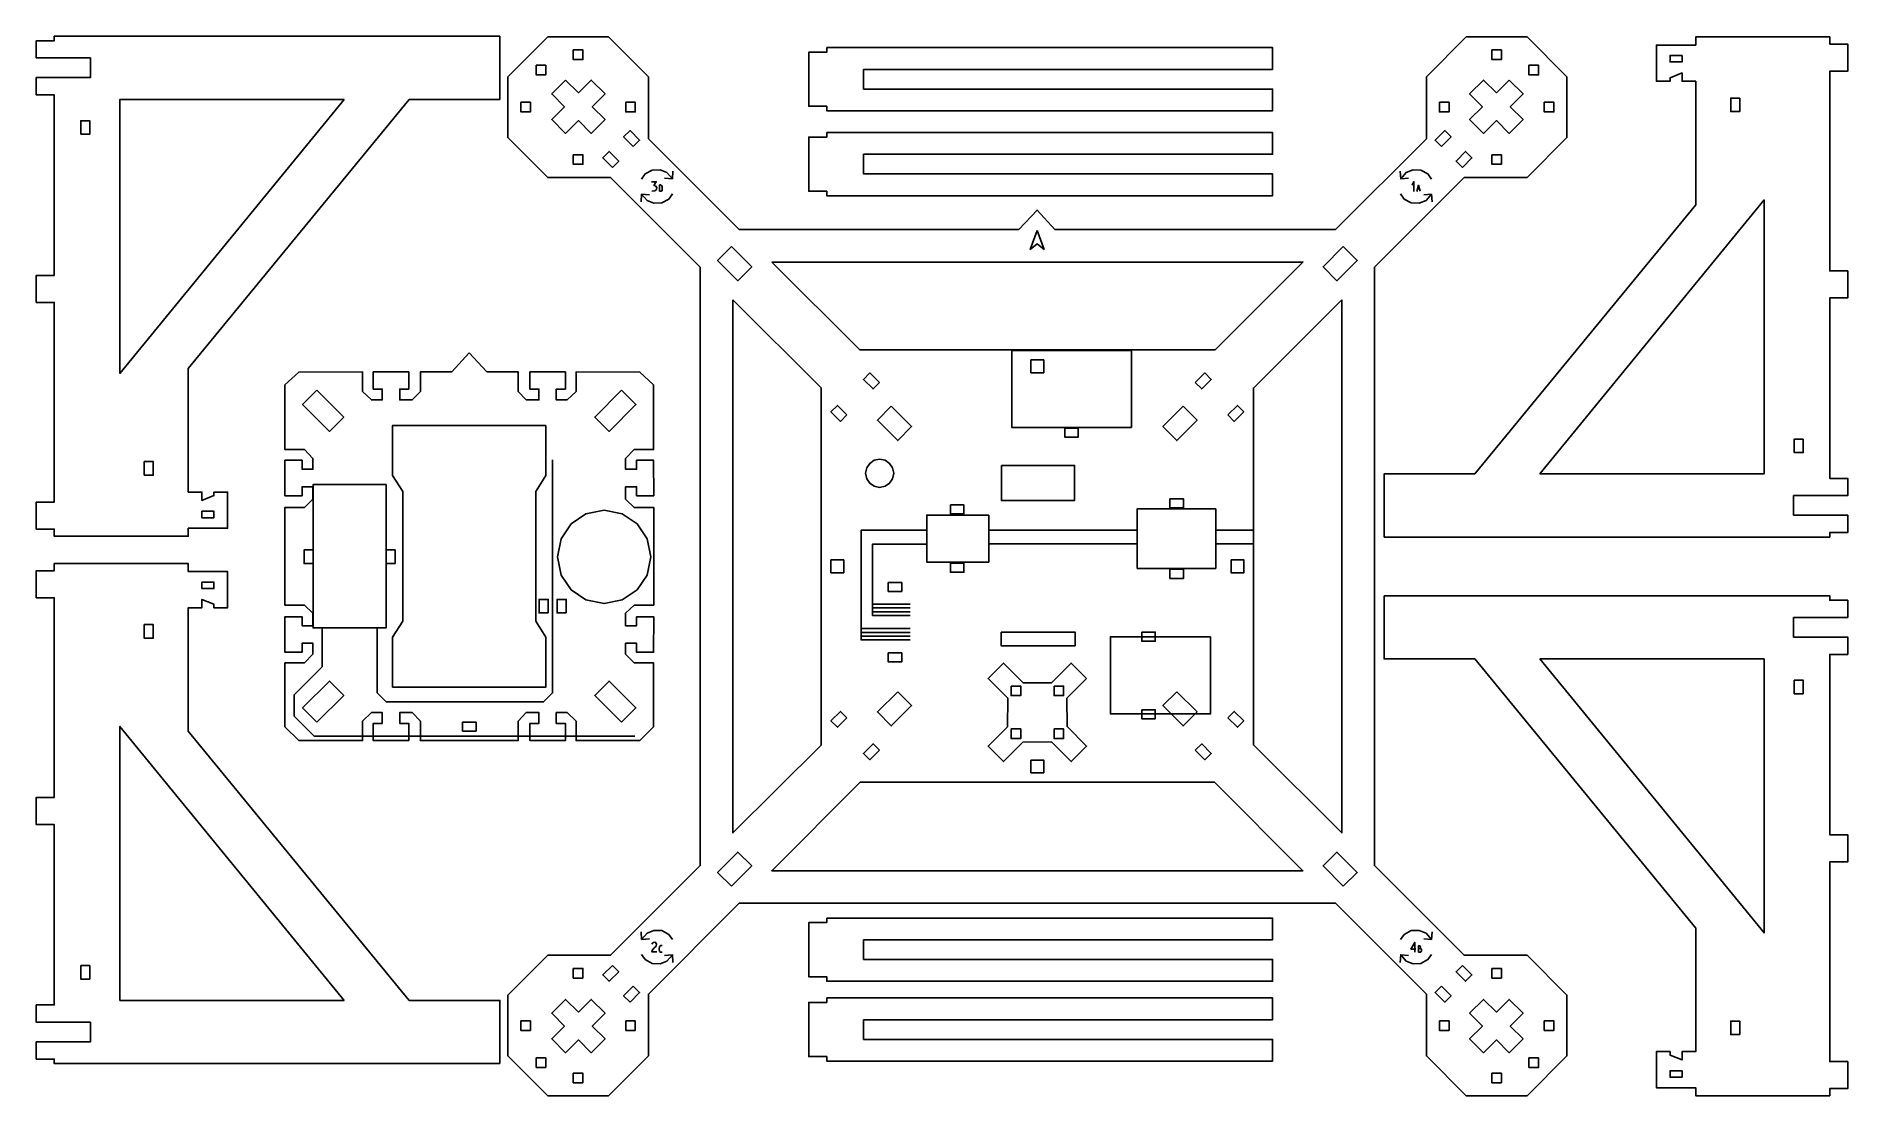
# Model space of a CAD drawing. Extents: x 3 to 158, y 2 to 93.
import ezdxf

# ---------------------------------------------------------------- set-up
doc = ezdxf.new("R2010")
doc.units = 0
doc.layers.add('Corte', color=7, linetype='CONTINUOUS')
doc.layers.add('Grabado', color=7, linetype='CONTINUOUS')

msp = doc.modelspace()

# ---------------------------------------------------------------- linework, layer by layer
at = {"layer": 'Corte', "color": 1}
for points in [[(42.451696, 93.024933), (4.140035, 93.024933), (4.140035, 92.636951), (2.587954, 92.636951), (2.587954, 91.155276), (7.244507, 91.155276), (7.244507, 89.461934), (2.587954, 89.461934), (2.587954, 87.98011), (4.140035, 87.98011), (4.140035, 72.457965), (2.587813, 72.457965), (2.587813, 70.129623), (4.140035, 70.129623), (4.140035, 52.958756), (2.587813, 52.958756), (2.587813, 50.630415), (4.140035, 50.630415), (4.140035, 50.013089), (15.665025, 50.013089), (15.665025, 50.70657), (19.046685, 50.70657), (19.046685, 53.816644), (17.866219, 53.816644), (17.866219, 53.519137), (16.827097, 53.099584), (16.827057, 53.816644), (15.665025, 53.816644), (15.665122, 64.437225), (34.659185, 87.59213), (42.451696, 87.59213), (42.451696, 93.024933)], [(46.566833, 92.959753), (43.135527, 89.52845), (43.135527, 84.302548), (46.566672, 80.871244), (51.978331, 80.871244), (59.688668, 73.160821), (59.688668, 21.690501), (51.978331, 13.980551), (46.566675, 13.980548), (43.13553, 10.549251), (43.13553, 5.323342), (46.566836, 1.892045), (51.79259, 1.892045), (55.223887, 5.3235), (55.22389, 10.640564), (63.02848, 18.444948), (114.309866, 18.444951), (122.114431, 10.640561), (122.114429, 5.323503), (125.545892, 1.8922), (130.771479, 1.892197), (134.202938, 5.323342), (134.202938, 10.5494), (130.771638, 13.980545), (125.360139, 13.980551), (117.649966, 21.690504), (117.649969, 73.161103), (125.360139, 80.871246), (130.771638, 80.871246), (134.202935, 84.302392), (134.202935, 89.528449), (130.771482, 92.959595), (125.54589, 92.959595), (122.114429, 89.528294), (122.114429, 84.211232), (114.309866, 76.406379), (90.18465, 76.406377), (88.650691, 78.071503), (87.084546, 76.406377), (63.02848, 76.406377), (55.22389, 84.211231), (55.22389, 89.528293), (51.79259, 92.959753), (46.566833, 92.959753)], [(70.556566, 92.041018), (70.556566, 91.652962), (69.004344, 91.652962), (69.004344, 86.996301), (70.556566, 86.996301), (70.556566, 86.608237), (108.89786, 86.60824), (108.89786, 88.477962), (73.731792, 88.477962), (73.731792, 90.171295), (108.89786, 90.171295), (108.89786, 92.041015), (70.556566, 92.041018)], [(118.485757, 49.94791), (156.797418, 49.94791), (156.797418, 50.335892), (158.349498, 50.335892), (158.349498, 51.817567), (153.692945, 51.817567), (153.692945, 53.510909), (158.349498, 53.510909), (158.349498, 54.992733), (156.797418, 54.992733), (156.797418, 70.514878), (158.34964, 70.514878), (158.34964, 72.84322), (156.797418, 72.84322), (156.797418, 90.014087), (158.34964, 90.014087), (158.34964, 92.342428), (156.797418, 92.342428), (156.797418, 92.959754), (145.272427, 92.959754), (145.272427, 92.266274), (141.890767, 92.266274), (141.890767, 89.156199), (143.071234, 89.156199), (143.071234, 89.453706), (144.110356, 89.873259), (144.110396, 89.156199), (145.272427, 89.156199), (145.272331, 78.535618), (126.278268, 55.380713), (118.485757, 55.380713), (118.485757, 49.94791)], [(45.577173, 90.526008), (46.402233, 90.526008), (46.402233, 89.700947), (45.577173, 89.700947), (45.577173, 90.526008)], [(48.764097, 91.846072), (49.589157, 91.846072), (49.589157, 91.021012), (48.764097, 91.021012), (48.764097, 91.846072)], [(127.749213, 91.846052), (128.574272, 91.846052), (128.574272, 91.020992), (127.749213, 91.020992), (127.749213, 91.846052)], [(130.936117, 90.525983), (131.761176, 90.525983), (131.761176, 89.700923), (130.936117, 89.700923), (130.936117, 90.525983)], [(144.110376, 91.366663), (143.071234, 91.366663), (143.071234, 90.810602), (144.110376, 90.810602), (144.110376, 91.366663)], [(29.057811, 87.59213), (9.784507, 64.023487), (9.784507, 87.59213), (29.057811, 87.59213)], [(44.257118, 87.339095), (45.082178, 87.339095), (45.082178, 86.514034), (44.257118, 86.514034), (44.257118, 87.339095)], [(53.271146, 87.339095), (54.096206, 87.339095), (54.096206, 86.514035), (53.271146, 86.514035), (53.271146, 87.339095)], [(123.242163, 87.339074), (124.067223, 87.339074), (124.067223, 86.514014), (123.242163, 86.514014), (123.242163, 87.339074)], [(132.256186, 87.339075), (133.081245, 87.339075), (133.081245, 86.514015), (132.256186, 86.514015), (132.256186, 87.339075)], [(149.064247, 87.703258), (149.064247, 86.539317), (148.288277, 86.53932), (148.288277, 87.703261), (149.064247, 87.703258)], [(6.415508, 84.591933), (6.415508, 85.755874), (7.191478, 85.755871), (7.191478, 84.59193), (6.415508, 84.591933)], [(53.917099, 83.535427), (53.094055, 84.358459), (53.642754, 84.907141), (54.465773, 84.084111), (53.917099, 83.535427)], [(70.556566, 84.741432), (70.556566, 84.353377), (69.004344, 84.353377), (69.004344, 79.696716), (70.556566, 79.696716), (70.556566, 79.308652), (108.89786, 79.308655), (108.89786, 81.178377), (73.731792, 81.178377), (73.731792, 82.87171), (108.89786, 82.87171), (108.89786, 84.74143), (70.556566, 84.741432)], [(123.42127, 83.535407), (124.244312, 84.358439), (123.695618, 84.907122), (122.872599, 84.084093), (123.42127, 83.535407)], [(48.764094, 82.832109), (49.589154, 82.832109), (49.589154, 82.007048), (48.764094, 82.007048), (48.764094, 82.832109)], [(52.123357, 81.741699), (51.30034, 82.564731), (51.849006, 83.113411), (52.672051, 82.290382), (52.123357, 81.741699)], [(125.215015, 81.741677), (126.038031, 82.56471), (125.489363, 83.113392), (124.666319, 82.290364), (125.215015, 81.741677)], [(127.74921, 82.832091), (128.574269, 82.832091), (128.574269, 82.00703), (127.74921, 82.00703), (127.74921, 82.832091)], [(131.879641, 55.380713), (151.152945, 78.949356), (151.152945, 55.380713), (131.879641, 55.380713)], [(62.363556, 74.940167), (64.109513, 73.194036), (62.912227, 71.996742), (61.166101, 73.742716), (62.363556, 74.940167)], [(114.974576, 74.940149), (113.228622, 73.194018), (114.425911, 71.996723), (116.172031, 73.742698), (114.974576, 74.940149)], [(65.837212, 73.597647), (111.501137, 73.597648), (103.942975, 66.039359), (73.395397, 66.039361), (65.837212, 73.597647)], [(62.497394, 70.352095), (70.06693, 62.782168), (70.06693, 32.055515), (62.497391, 24.49923), (62.497394, 70.352095)], [(114.841234, 70.352374), (114.841234, 24.49923), (107.245156, 32.071921), (107.245156, 62.762454), (114.841234, 70.352374)], [(75.087491, 63.237739), (74.264447, 64.060744), (73.71577, 63.512079), (74.538803, 62.68904), (75.087491, 63.237739)], [(88.119193, 65.180207), (89.219272, 65.180207), (89.219272, 64.080125), (88.119193, 64.080125), (88.119193, 65.180207)], [(102.250864, 63.237632), (103.07388, 64.060637), (103.622574, 63.51198), (102.799529, 62.688924), (102.250864, 63.237632)], [(72.296028, 60.446288), (71.473006, 61.26931), (70.924318, 60.72061), (71.747343, 59.897588), (72.296028, 60.446288)], [(76.108481, 61.195229), (77.854463, 59.449097), (76.657175, 58.251808), (74.911055, 59.997779), (76.108481, 61.195229)], [(101.203359, 61.195289), (102.400642, 59.997839), (100.654519, 58.25187), (99.457064, 59.449159), (101.203359, 61.195289)], [(105.042428, 60.446067), (105.865464, 61.26909), (106.414138, 60.720379), (105.591119, 59.897377), (105.042428, 60.446067)], [(91.025957, 59.321104), (92.190209, 59.321104), (92.190206, 58.545142), (91.025957, 58.545145), (91.025957, 59.321104)], [(154.521945, 58.38091), (154.521945, 57.216969), (153.745975, 57.216972), (153.745975, 58.380913), (154.521945, 58.38091)], [(11.873205, 55.269585), (11.873205, 56.433526), (12.649175, 56.433523), (12.649175, 55.269582), (11.873205, 55.269585)], [(85.582579, 56.10815), (91.869139, 56.108153), (91.869133, 53.09777), (85.582579, 53.09777), (85.582579, 56.10815)], [(100.061226, 53.240569), (101.22548, 53.240569), (101.22548, 52.464611), (100.061226, 52.464611), (100.061226, 53.240569)], [(16.827077, 51.60618), (17.866219, 51.60618), (17.866219, 52.162241), (16.827077, 52.162241), (16.827077, 51.60618)], [(81.195156, 52.711402), (82.35941, 52.711402), (82.35941, 51.935444), (81.195156, 51.935444), (81.195156, 52.711402)], [(42.451696, 4.657698), (4.140035, 4.657698), (4.140035, 5.045681), (2.587954, 5.045681), (2.587954, 6.527356), (7.244507, 6.527356), (7.244507, 8.220698), (2.587954, 8.220698), (2.587954, 9.702522), (4.140035, 9.702522), (4.140035, 25.224667), (2.587813, 25.224667), (2.587813, 27.553009), (4.140035, 27.553009), (4.140035, 44.723876), (2.587813, 44.723876), (2.587813, 47.052217), (4.140035, 47.052217), (4.140035, 47.669543), (15.665026, 47.669543), (15.665026, 46.976062), (19.046685, 46.976062), (19.046685, 43.865988), (17.866219, 43.865988), (17.866219, 44.163495), (16.827097, 44.583047), (16.827057, 43.865988), (15.665026, 43.865988), (15.665122, 33.245407), (34.659185, 10.090502), (42.451696, 10.090502), (42.451696, 4.657698)], [(70.914926, 47.975942), (72.015006, 47.975942), (72.015006, 46.875859), (70.914926, 46.875859), (70.914926, 47.975942)], [(81.195156, 47.70194), (82.359407, 47.701943), (82.359407, 46.925829), (81.195158, 46.925829), (81.195156, 47.70194)], [(100.061226, 47.172773), (101.225477, 47.172776), (101.225477, 46.396662), (100.061228, 46.396662), (100.061226, 47.172773)], [(105.323459, 47.975942), (106.423539, 47.975942), (106.423539, 46.875859), (105.323459, 46.875859), (105.323459, 47.975942)], [(16.827077, 46.076451), (17.866219, 46.076451), (17.866219, 45.520391), (16.827077, 45.520391), (16.827077, 46.076451)], [(75.843531, 46.048172), (77.007785, 46.048172), (77.007785, 45.272214), (75.843531, 45.272214), (75.843531, 46.048172)], [(118.485757, 44.903886), (156.797418, 44.903886), (156.797418, 44.515903), (158.349498, 44.515903), (158.349498, 43.034228), (153.692945, 43.034228), (153.692945, 41.340886), (158.349498, 41.340886), (158.349498, 39.859062), (156.797418, 39.859062), (156.797418, 24.336917), (158.34964, 24.336917), (158.34964, 22.008575), (156.797418, 22.008575), (156.797418, 4.837709), (158.34964, 4.837709), (158.34964, 2.509367), (156.797418, 2.509367), (156.797418, 1.892041), (145.272427, 1.892041), (145.272427, 2.585522), (141.890767, 2.585522), (141.890767, 5.695596), (143.071234, 5.695596), (143.071234, 5.398089), (144.110356, 4.978537), (144.110396, 5.695596), (145.272427, 5.695596), (145.272331, 16.316177), (126.278268, 39.471082), (118.485757, 39.471082), (118.485757, 44.903886)], [(11.873205, 42.413047), (11.873205, 41.249106), (12.649175, 41.249109), (12.649175, 42.41305), (11.873205, 42.413047)], [(85.546734, 41.768278), (91.904975, 41.768272), (91.904978, 40.604334), (85.546734, 40.604337), (85.546734, 41.768278)], [(97.640208, 41.768278), (98.804462, 41.768278), (98.804462, 40.992316), (97.640208, 40.992319), (97.640208, 41.768278)], [(75.843531, 39.980378), (77.007782, 39.98038), (77.007782, 39.204266), (75.843534, 39.204266), (75.843531, 39.980378)], [(131.879641, 39.471082), (151.152945, 15.902439), (151.152945, 39.471082), (131.879641, 39.471082)], [(154.521945, 36.470885), (154.521945, 37.634826), (153.745975, 37.634823), (153.745975, 36.470882), (154.521945, 36.470885)], [(76.65724, 36.649336), (77.854528, 35.451884), (76.10854, 33.705756), (74.911086, 34.903052), (76.65724, 36.649336)], [(86.41034, 37.135214), (87.2354, 37.135214), (87.2354, 36.310154), (86.41034, 36.310154), (86.41034, 37.135214)], [(90.103111, 37.135262), (90.92817, 37.135262), (90.92817, 36.310202), (90.103111, 36.310202), (90.103111, 37.135262)], [(100.654463, 36.649266), (102.400583, 34.902987), (101.203297, 33.705696), (99.457008, 35.451817), (100.654463, 36.649266)], [(72.296048, 34.405941), (71.473009, 33.582916), (70.924321, 34.131607), (71.747355, 34.954626), (72.296048, 34.405941)], [(97.640208, 35.097397), (98.804462, 35.097397), (98.804462, 34.321435), (97.640208, 34.321438), (97.640208, 35.097397)], [(105.04238, 34.405797), (105.865425, 33.582792), (106.414093, 34.131472), (105.591068, 34.954496), (105.04238, 34.405797)], [(29.057812, 10.090502), (9.784507, 33.659145), (9.784507, 10.090502), (29.057812, 10.090502)], [(86.410346, 33.442497), (87.235405, 33.442497), (87.235405, 32.617437), (86.410346, 32.617437), (86.410346, 33.442497)], [(90.103063, 33.442491), (90.928122, 33.442491), (90.928122, 32.617431), (90.103063, 32.617431), (90.103063, 33.442491)], [(75.087641, 31.614346), (74.264599, 30.791321), (73.715922, 31.34), (74.53895, 32.163039), (75.087641, 31.614346)], [(102.250864, 31.614295), (103.073891, 30.79127), (103.622574, 31.339935), (102.79956, 32.162994), (102.250864, 31.614295)], [(88.119193, 30.771678), (89.219272, 30.771678), (89.219272, 29.671596), (88.119193, 29.671596), (88.119193, 30.771678)], [(73.444408, 28.861099), (103.893964, 28.861101), (111.501137, 21.25368), (65.837212, 21.25368), (73.444408, 28.861099)], [(62.363556, 19.911642), (64.109513, 21.657771), (62.912227, 22.855065), (61.166104, 21.109094), (62.363556, 19.911642)], [(114.974576, 19.911656), (113.228622, 21.657785), (114.425911, 22.855076), (116.172034, 21.109111), (114.974576, 19.911656)], [(70.556566, 17.181318), (70.556566, 16.793262), (69.004344, 16.793262), (69.004344, 12.136601), (70.556566, 12.136601), (70.556566, 11.748537), (108.89786, 11.74854), (108.89786, 13.618262), (73.731792, 13.618262), (73.731792, 15.311596), (108.89786, 15.311596), (108.89786, 17.181315), (70.556566, 17.181318)], [(6.415508, 13.090699), (6.415508, 11.926758), (7.191478, 11.926761), (7.191478, 13.090702), (6.415508, 13.090699)], [(48.764094, 12.844748), (49.589154, 12.844748), (49.589154, 12.019688), (48.764094, 12.019688), (48.764094, 12.844748)], [(52.123354, 13.110099), (51.300338, 12.287068), (51.849006, 11.738386), (52.672051, 12.561413), (52.123354, 13.110099)], [(125.215015, 13.110115), (126.038031, 12.287085), (125.489363, 11.7384), (124.666319, 12.561428), (125.215015, 13.110115)], [(127.74921, 12.844765), (128.574269, 12.844765), (128.574269, 12.019705), (127.74921, 12.019705), (127.74921, 12.844765)], [(53.917099, 11.316365), (53.094055, 10.493337), (53.642754, 9.944652), (54.46577, 10.767682), (53.917099, 11.316365)], [(123.421298, 11.316382), (124.244314, 10.493354), (123.695615, 9.944669), (122.872599, 10.767699), (123.421298, 11.316382)], [(70.556566, 10.305067), (70.556566, 9.917011), (69.004344, 9.917011), (69.004344, 5.26035), (70.556566, 5.26035), (70.556566, 4.872286), (108.89786, 4.872289), (108.89786, 6.742011), (73.731792, 6.742011), (73.731792, 8.435345), (108.89786, 8.435345), (108.89786, 10.305064), (70.556566, 10.305067)], [(44.257118, 8.33776), (45.082178, 8.33776), (45.082178, 7.512701), (44.257118, 7.512701), (44.257118, 8.33776)], [(53.271146, 8.337763), (54.096206, 8.337763), (54.096206, 7.512703), (53.271146, 7.512703), (53.271146, 8.337763)], [(123.242152, 8.337783), (124.067212, 8.337783), (124.067212, 7.512723), (123.242152, 7.512723), (123.242152, 8.337783)], [(132.256189, 8.33778), (133.081248, 8.33778), (133.081248, 7.51272), (132.256189, 7.51272), (132.256189, 8.33778)], [(149.064247, 7.148537), (149.064247, 8.312478), (148.288277, 8.312475), (148.288277, 7.148535), (149.064247, 7.148537)], [(45.577187, 5.150851), (46.402247, 5.150851), (46.402247, 4.325791), (45.577187, 4.325791), (45.577187, 5.150851)], [(130.936122, 5.150865), (131.761182, 5.150865), (131.761182, 4.325805), (130.936122, 4.325805), (130.936122, 5.150865)], [(48.764097, 3.830781), (49.589157, 3.830781), (49.589157, 3.005722), (48.764097, 3.005722), (48.764097, 3.830781)], [(127.74921, 3.830798), (128.574269, 3.830798), (128.574269, 3.005739), (127.74921, 3.005739), (127.74921, 3.830798)], [(144.110376, 3.485133), (143.071234, 3.485133), (143.071234, 4.041193), (144.110376, 4.041193), (144.110376, 3.485133)]]:
    msp.add_lwpolyline(points, close=True, dxfattribs=at)
for points in [[(48.108224, 89.255478), (49.205701, 88.157842), (50.303348, 89.255476), (51.50078, 88.058057), (50.403128, 86.960418), (51.500752, 85.862947), (50.303348, 84.665524), (49.205701, 85.763167), (48.108224, 84.665526), (46.910797, 85.862945), (48.008444, 86.96042), (46.910797, 88.058059), (48.108224, 89.255478), (48.108224, 89.255478)], [(129.229903, 89.255458), (128.132425, 88.157821), (127.034781, 89.255457), (125.837355, 88.058037), (126.935002, 86.960399), (125.837352, 85.862927), (127.034778, 84.665507), (128.132425, 85.763146), (129.229903, 84.665506), (130.427332, 85.862927), (129.329682, 86.9604), (130.427329, 88.05804), (129.229903, 89.255458), (129.229903, 89.255458)], [(75.108215, 54.222875), (75.579066, 54.317927), (75.963574, 54.577162), (76.22282, 54.961665), (76.317884, 55.432513), (76.22282, 55.903363), (75.963571, 56.287864), (75.579066, 56.5471), (75.108215, 56.642155), (74.637395, 56.547103), (74.252901, 56.287864), (73.99366, 55.903363), (73.898591, 55.432513), (73.993654, 54.961668), (74.252898, 54.577168), (74.637392, 54.317927), (75.108215, 54.222875), (75.108215, 54.222875), (75.108215, 54.222875), (75.108215, 54.222875), (75.108215, 54.222875)], [(48.108227, 5.596335), (49.205704, 6.693973), (50.303351, 5.596335), (51.500778, 6.79375), (50.403128, 7.891388), (51.500749, 8.988863), (50.303351, 10.18629), (49.205701, 9.088643), (48.108224, 10.186284), (46.910797, 8.988863), (48.008447, 7.891388), (46.9108, 6.793756), (48.108227, 5.596335), (48.108227, 5.596335)], [(129.229903, 5.596355), (128.132425, 6.693979), (127.034778, 5.59636), (125.83738, 6.793767), (126.934999, 7.891405), (125.837352, 8.988894), (127.034778, 10.186312), (128.132425, 9.088665), (129.229906, 10.186307), (130.427332, 8.98888), (129.329682, 7.891403), (130.427329, 6.793773), (129.229903, 5.596355), (129.229903, 5.596355)]]:
    msp.add_lwpolyline(points, dxfattribs=at)
at = {"layer": 'Grabado', "color": 5}
for points in [[(54.628624, 80.743478), (54.9466, 81.17902), (55.551102, 81.517613), (56.228068, 81.543153), (56.819888, 81.299795), (57.281945, 80.760015)], [(57.333394, 81.423195), (57.281945, 80.760015), (56.618768, 80.811465)], [(119.862036, 81.423195), (119.913484, 80.760015), (120.576661, 80.811465)], [(122.566805, 80.743478), (122.248829, 81.17902), (121.644327, 81.517613), (120.967361, 81.543153), (120.375541, 81.299795), (119.913484, 80.760015)], [(54.592, 78.77662), (54.643448, 79.4398), (55.306625, 79.38835)], [(57.296769, 79.456337), (56.978794, 79.020795), (56.374291, 78.682202), (55.697325, 78.656661), (55.105505, 78.90002), (54.643448, 79.4398)], [(55.49688, 80.512988), (55.901451, 80.512988), (55.691387, 80.193597), (55.831429, 80.144994), (55.940352, 80.013072), (55.917013, 79.832546), (55.765197, 79.719323), (55.520222, 79.686737)], [(119.89866, 79.456337), (120.216636, 79.020795), (120.821138, 78.682202), (121.498104, 78.656661), (122.089924, 78.90002), (122.551981, 79.4398)], [(120.882306, 80.219254), (121.044504, 80.518415), (121.044504, 79.676416)], [(121.290306, 79.680018), (121.446283, 80.203749), (121.581734, 79.685711)], [(121.351875, 79.890649), (121.51606, 79.890649)], [(122.603429, 78.77662), (122.551981, 79.4398), (121.888804, 79.38835)], [(88.640231, 76.320658), (88.060798, 74.688086), (88.640231, 75.162125), (89.246416, 74.688085), (88.640231, 76.320658)], [(31.905603, 42.132884), (31.905603, 36.540215), (32.684395, 35.76142), (46.20709, 35.76142), (46.985885, 36.540215), (46.985885, 56.57597)], [(79.151364, 50.543448), (73.518923, 50.543448), (73.518923, 41.09108)], [(84.498081, 50.543422), (97.212161, 50.543422)], [(104.021148, 50.543422), (107.211492, 50.543422)], [(79.151364, 49.337235), (74.49358, 49.337235), (74.49358, 43.190687)], [(84.498081, 49.363431), (97.212161, 49.363431)], [(104.021148, 49.363431), (107.211492, 49.363431)], [(74.49358, 44.183307), (77.724251, 44.183307)], [(74.49358, 43.852433), (77.724251, 43.852433)], [(27.16204, 42.132884), (27.16204, 38.79744), (24.776337, 36.384101), (24.776337, 34.549479), (26.495999, 32.835287), (54.06583, 32.835287)], [(73.518923, 42.083701), (77.724251, 42.083701)], [(74.49358, 43.521561), (77.724251, 43.521561)], [(74.49358, 43.203133), (77.724251, 43.203133)], [(73.518923, 41.752826), (77.724251, 41.752826)], [(73.518923, 41.421955), (77.724251, 41.421955)], [(73.518923, 41.103526), (77.724251, 41.103526)], [(54.592, 16.001817), (54.643448, 15.338637), (55.306625, 15.390087)], [(57.296769, 15.3221), (56.978793, 15.757642), (56.374291, 16.096235), (55.697325, 16.121775), (55.105505, 15.878417), (54.643448, 15.338637)], [(119.89866, 15.3221), (120.216636, 15.757642), (120.821138, 16.096235), (121.498104, 16.121775), (122.089924, 15.878417), (122.551981, 15.338637)], [(122.603429, 16.001817), (122.551981, 15.338637), (121.888804, 15.390087)], [(54.628624, 14.034959), (54.9466, 13.599417), (55.551102, 13.260824), (56.228068, 13.235284), (56.819888, 13.478642), (57.281945, 14.018422)], [(55.511455, 14.934934), (55.647041, 15.084563), (55.811167, 15.091686), (55.93248, 14.949183), (55.889664, 14.749679), (55.696991, 14.578675), (55.561406, 14.386296), (55.52573, 14.265169), (55.939617, 14.265169)], [(56.42132, 14.808282), (56.279063, 14.808282), (56.186288, 14.724157), (56.136809, 14.506424), (56.180107, 14.308484), (56.254323, 14.249103), (56.402767, 14.249103)], [(122.566805, 14.034959), (122.248829, 13.599417), (121.644327, 13.260824), (120.967361, 13.235284), (120.375541, 13.478642), (119.913484, 14.018422)], [(121.200802, 14.511475), (120.788354, 14.511475), (121.115198, 15.079844), (121.115198, 14.238082)], [(57.333394, 13.355242), (57.281945, 14.018422), (56.618768, 13.966972)], [(119.862036, 13.355242), (119.913484, 14.018422), (120.576661, 13.966972)]]:
    msp.add_lwpolyline(points, dxfattribs=at)
for points in [[(56.178881, 79.687526), (56.178881, 80.230044), (56.306172, 80.230044), (56.364515, 80.192629), (56.417553, 80.08506), (56.417553, 79.813802), (56.369818, 79.720264), (56.31678, 79.687526), (56.178881, 79.687526)], [(96.755386, 66.001881), (86.460779, 66.001881), (86.460779, 59.376163), (96.755386, 59.376163), (96.755386, 66.001881)], [(46.413186, 59.543599), (46.413186, 55.244748), (45.533318, 53.875595), (45.533318, 42.719085), (46.413186, 41.349935), (46.413186, 37.05108), (45.533318, 37.05108), (34.114023, 37.05108), (33.233998, 37.05108), (33.233998, 41.349935), (34.114023, 42.719085), (34.114023, 53.875595), (33.233998, 55.244748), (33.233998, 59.543599), (34.114023, 59.543599), (45.533318, 59.543599), (46.413186, 59.543599), (46.413186, 59.543599)], [(32.671091, 54.467148), (26.39925, 54.467148), (26.39925, 42.127529), (32.671091, 42.127529), (32.671091, 54.467148)], [(47.397007, 48.236899), (47.712478, 46.674316), (48.572793, 45.398297), (49.848815, 44.537982), (51.411395, 44.222511), (52.973975, 44.537982), (54.249997, 45.398297), (55.110312, 46.674319), (55.425783, 48.236899), (55.110312, 49.799479), (54.249995, 51.0755), (52.973975, 51.935817), (51.411395, 52.251287), (49.848815, 51.935816), (48.572795, 51.0755), (47.712478, 49.799479), (47.397007, 48.236899)], [(84.491998, 51.842861), (79.162478, 51.842861), (79.162478, 47.794364), (84.491998, 47.794364), (84.491998, 51.842861)], [(104.005743, 52.384146), (97.251109, 52.384146), (97.251109, 47.253081), (104.005743, 47.253081), (104.005743, 52.384146)], [(103.559603, 41.369174), (94.945868, 41.369174), (94.945868, 34.730995), (103.559603, 34.730995), (103.559603, 41.369174)], [(92.906271, 37.789724), (91.582629, 39.113366), (89.883059, 37.413792), (87.456095, 37.412946), (85.755686, 39.113352), (84.432163, 37.789673), (86.132492, 36.089341), (86.101606, 33.632288), (84.432163, 31.962848), (85.755805, 30.639206), (87.425245, 32.308646), (89.893343, 32.328487), (91.582629, 30.639203), (92.906232, 31.962806), (91.216946, 33.652089), (91.206701, 36.0901), (92.906271, 37.789724)], [(121.43994, 14.249042), (121.43994, 14.791567), (121.574052, 14.791567), (121.621948, 14.684085), (121.583633, 14.551013), (121.449521, 14.551013), (121.636319, 14.551013), (121.684217, 14.484477), (121.684217, 14.346286), (121.62674, 14.249042), (121.43994, 14.249042)]]:
    msp.add_lwpolyline(points, close=True, dxfattribs=at)
at = {"layer": 'Grabado', "color": 1}
for points in [[(39.810405, 65.783998), (41.341477, 64.156163), (44.028089, 64.1532), (44.028089, 62.479783), (44.722065, 61.737428), (45.806354, 61.737428), (45.806354, 62.676263), (45.03024, 62.676263), (45.03024, 64.15211), (48.082742, 64.148696), (48.082742, 62.676266), (47.30678, 62.676266), (47.30678, 61.737431), (48.232706, 61.737431), (49.001818, 62.479786), (49.001818, 64.147756), (54.492988, 64.144341), (55.670772, 63.037333), (55.674187, 57.475385), (54.006061, 57.475385), (53.263704, 56.706425), (53.263704, 55.780502), (54.202542, 55.780502), (54.202542, 56.556463), (55.675121, 56.556463), (55.678395, 53.503964), (54.202547, 53.503964), (54.202547, 54.279923), (53.263713, 54.279923), (53.263713, 53.195792), (54.00607, 52.501655), (55.679484, 52.501655), (55.683068, 49.256102), (55.685044, 49.256102), (55.683915, 48.297354), (55.685044, 47.338608), (55.683068, 47.338608), (55.679484, 44.093047), (54.00607, 44.093047), (53.263713, 43.399071), (53.263713, 42.314779), (54.202547, 42.314779), (54.202547, 43.090898), (55.678395, 43.090898), (55.675121, 40.0384), (54.202542, 40.0384), (54.202542, 40.814353), (53.263704, 40.814353), (53.263704, 39.888427), (54.006061, 39.119318), (55.674187, 39.119318), (55.670772, 33.627996), (54.492988, 32.450051), (49.001818, 32.446636), (49.001818, 34.114917), (48.232706, 34.857113), (47.30678, 34.857113), (47.30678, 33.918436), (48.082742, 33.918436), (48.082742, 32.445705), (45.03024, 32.442431), (45.03024, 33.918436), (45.806354, 33.918436), (45.806354, 34.857113), (44.722065, 34.857113), (44.028089, 34.114917), (44.028089, 32.441347), (40.78222, 32.437763), (40.78222, 32.43607), (39.823627, 32.437199), (38.864723, 32.43607), (38.864723, 32.437763), (35.619478, 32.441347), (35.619478, 34.114917), (34.925347, 34.857113), (33.841213, 34.857113), (33.841213, 33.918436), (34.617172, 33.918436), (34.617172, 32.442431), (31.56467, 32.445705), (31.56467, 33.918436), (32.340632, 33.918436), (32.340632, 34.857113), (31.414706, 34.857113), (30.645746, 34.114917), (30.645746, 32.446636), (25.154269, 32.450051), (23.976646, 33.627996), (23.973231, 39.119318), (25.641198, 39.119318), (26.383398, 39.888427), (26.383398, 40.814353), (25.444721, 40.814353), (25.444721, 40.0384), (23.972297, 40.0384), (23.968882, 43.090898), (25.444729, 43.090898), (25.444729, 42.314779), (26.383406, 42.314779), (26.383406, 43.399071), (25.64121, 44.093047), (23.967793, 44.093047), (23.964209, 47.338608), (23.962233, 47.338608), (23.963362, 48.297354), (23.962233, 49.256102), (23.964209, 49.256102), (23.967793, 52.501655), (25.64121, 52.501655), (26.383406, 53.195792), (26.383406, 54.279923), (25.444729, 54.279923), (25.444729, 53.503964), (23.968882, 53.503964), (23.972297, 56.556463), (25.444721, 56.556463), (25.444721, 55.780502), (26.383398, 55.780502), (26.383398, 56.706425), (25.641198, 57.475385), (23.973231, 57.475385), (23.976646, 63.037333), (25.154269, 64.144341), (30.645746, 64.147756), (30.645746, 62.479786), (31.414706, 61.737431), (32.340632, 61.737431), (32.340632, 62.676266), (31.56467, 62.676266), (31.56467, 64.148696), (34.617172, 64.15211), (34.617172, 62.676263), (33.841213, 62.676263), (33.841213, 61.737428), (34.925347, 61.737428), (35.619478, 62.479783), (35.619478, 64.1532), (38.3106, 64.156163), (39.810405, 65.783998)], [(26.726969, 62.576997), (29.035797, 60.268165), (27.802532, 59.034894), (25.493704, 61.34373), (26.726969, 62.576997)], [(52.920203, 62.577018), (50.611371, 60.268186), (51.844636, 59.034918), (54.153468, 61.34375), (52.920203, 62.577018)], [(26.391924, 47.672869), (26.391924, 48.83681), (25.615818, 48.836813), (25.615818, 47.672872), (26.391924, 47.672869)], [(33.447485, 47.672872), (33.447485, 48.836813), (32.671371, 48.836813), (32.671371, 47.672872), (33.447485, 47.672872)], [(46.605842, 43.424906), (46.605842, 44.588847), (45.829728, 44.588847), (45.829728, 43.424906), (46.605842, 43.424906)], [(48.153523, 43.424906), (48.153523, 44.588847), (47.377409, 44.588847), (47.377409, 43.424906), (48.153523, 43.424906)], [(26.726982, 34.017681), (29.035806, 36.326512), (27.802543, 37.559779), (25.493717, 35.250949), (26.726982, 34.017681)], [(52.920189, 34.01767), (50.611359, 36.3265), (51.844625, 37.559766), (54.153455, 35.250937), (52.920189, 34.01767)], [(40.405612, 34.038753), (39.241668, 34.038753), (39.241665, 33.26265), (40.405609, 33.26265), (40.405612, 34.038753)]]:
    msp.add_lwpolyline(points, close=True, dxfattribs=at)

doc.saveas('drawing.dxf')
